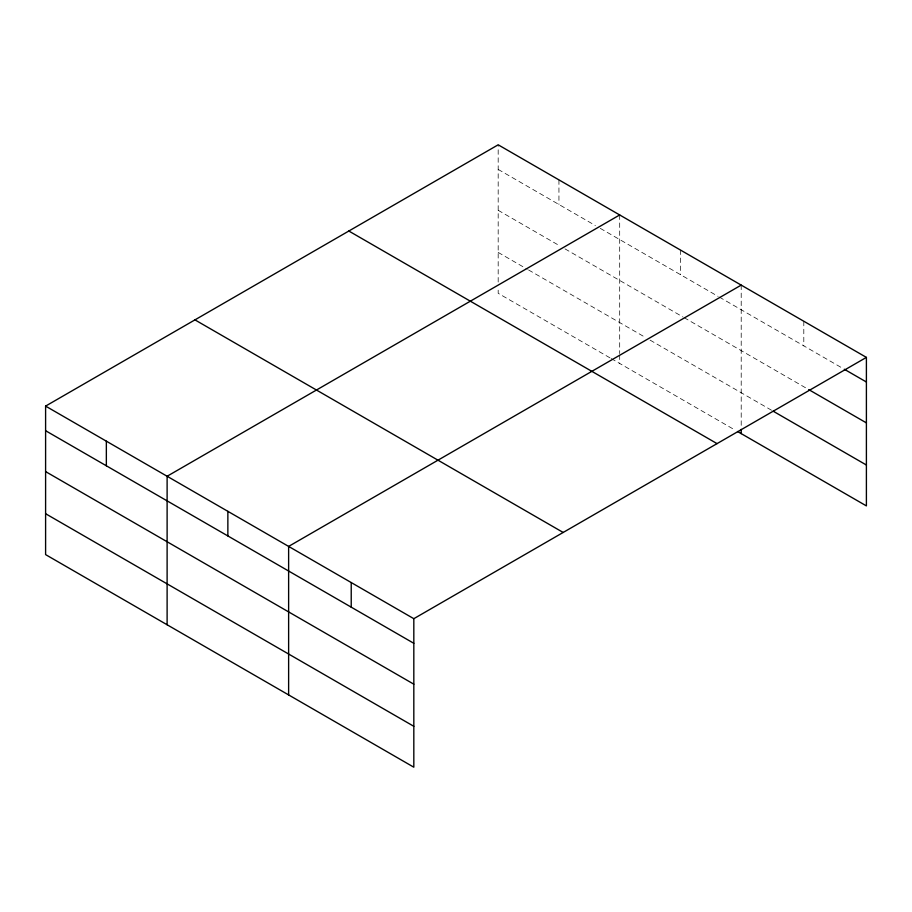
<?xml version="1.0" encoding="UTF-8"?>
<svg xmlns="http://www.w3.org/2000/svg" width="912" height="912" viewBox="0 0 912 912"><rect width="100%" height="100%" fill="white"/><g stroke="black" fill="none" stroke-linecap="round" stroke-linejoin="round"><path stroke-width="0.68" stroke-dasharray="4.56 3.42" d="M498.18 282.036L498.18 144.803M498.18 169.415L595.388 225.538M600.256 228.342L718.12 296.389M719.329 297.095L843.076 368.539M498.18 210.296L558.942 245.374M565.018 248.885L682.883 316.931M684.091 317.638L807.485 388.877M498.18 252.419L527.341 269.257M528.561 269.963L645.217 337.315M650.074 340.119L771.894 410.446M609.968 357.846L498.18 293.311L498.18 287.668M611.188 358.553L735.129 430.111M803.803 321.252L803.803 345.865M741.205 285.114L741.205 426.565M680.455 250.036L680.455 274.649M619.693 214.958L619.693 353.594M619.693 355.007L619.693 363.466M558.942 179.881L558.942 204.493"/><path stroke-width="1.37" d="M866.4 357.39L498.18 144.803L45.6 406.102L45.6 554.61L413.82 767.197L413.82 618.689L866.4 357.39L866.4 505.898L737.557 431.513M619.693 214.958L167.113 476.258L167.113 624.754M741.205 285.114L288.625 546.413L288.625 694.91M844.307 369.246L866.4 382.003M808.716 389.584L866.4 422.883M773.114 411.152L866.4 465.017M348.829 231.032L717.049 443.62M194.951 319.873L563.171 532.46M45.6 406.102L413.82 618.689M45.6 430.715L413.82 643.302M45.6 471.595L413.82 684.182M45.6 513.718L413.82 726.305M741.205 429.392L741.205 433.622M351.223 582.551L351.223 607.164M227.863 511.336L227.863 535.937M106.351 441.18L106.351 465.793"/></g></svg>
